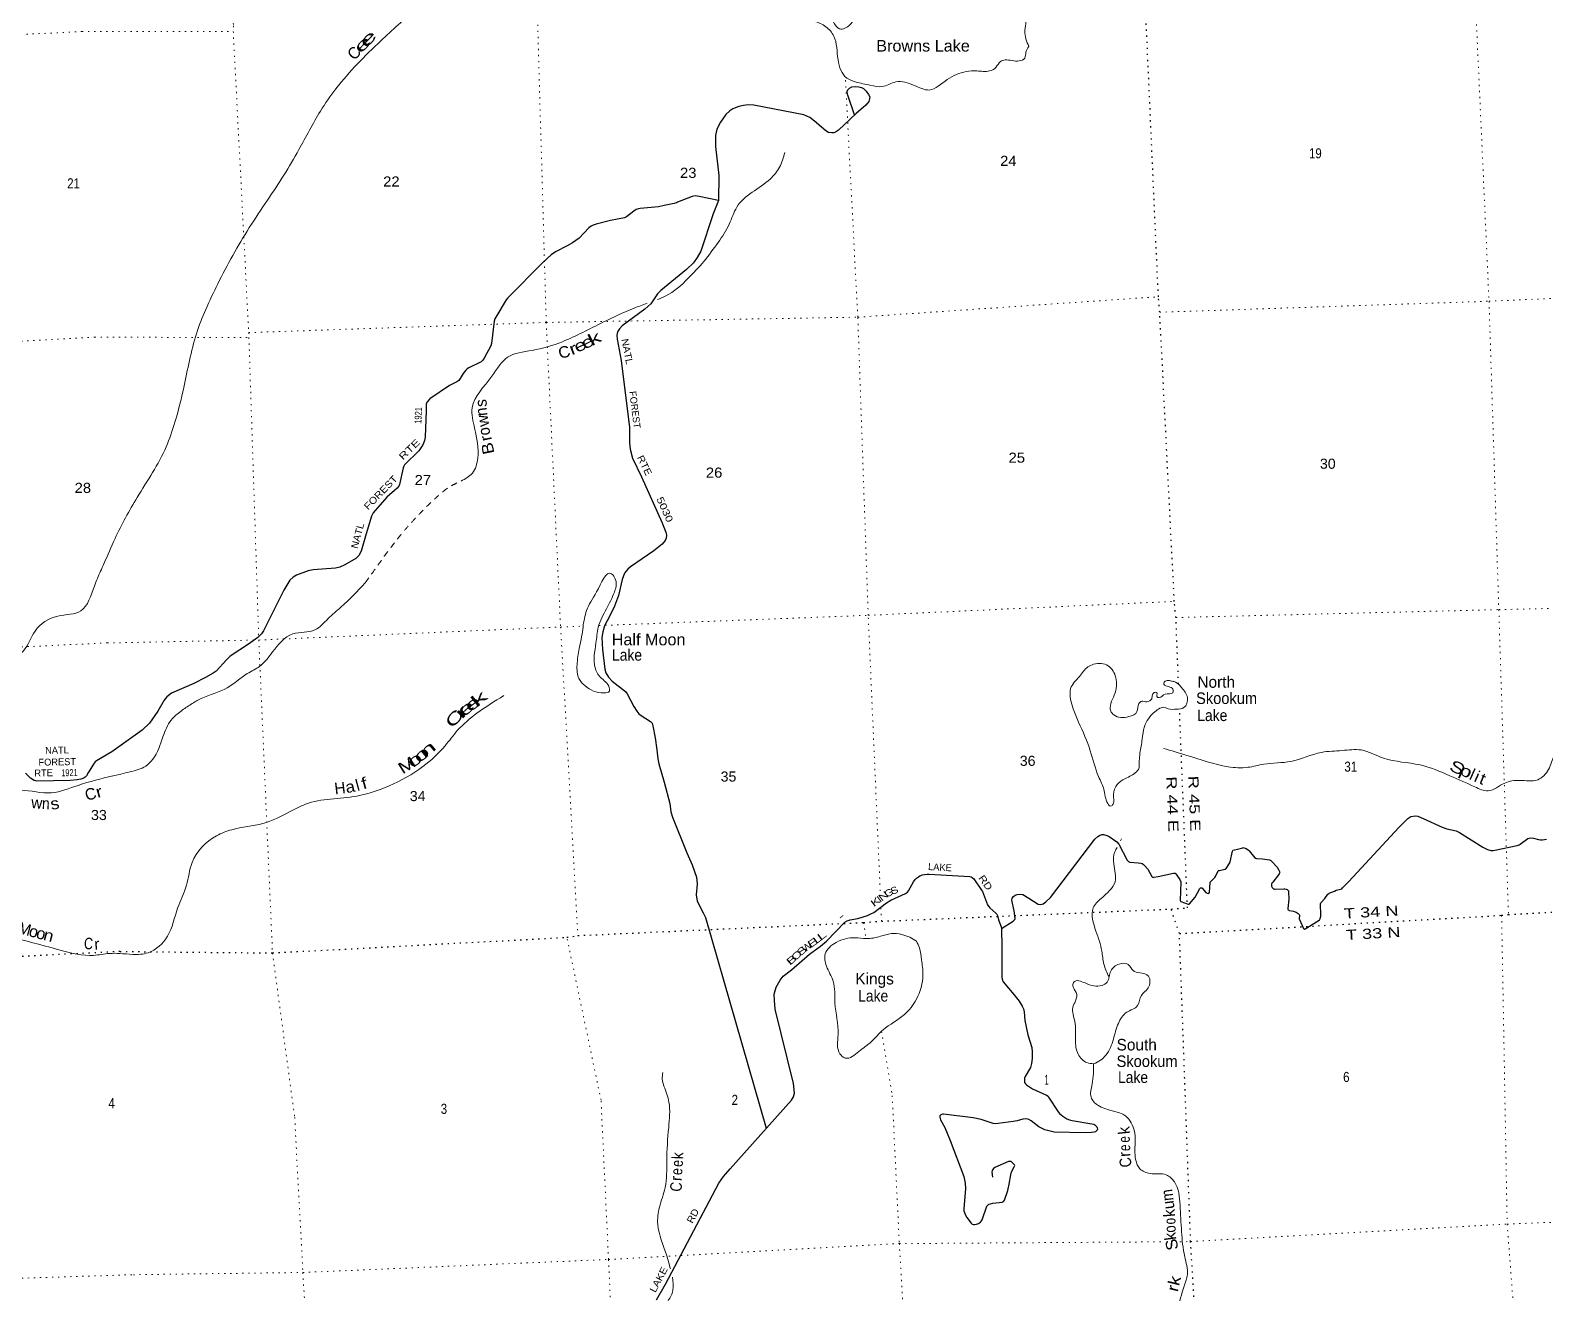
# Model space of a CAD drawing. Header units: feet. Extents: x 733631 to 986127, y 195788 to 388968.
# Drawn here: x 916945 to 943227, y 342713 to 364620 of the extents above; entities that cross this region are included whole.
import ezdxf
from ezdxf.enums import TextEntityAlignment as Align

# ---------------------------------------------------------------- set-up
doc = ezdxf.new("R2010")
doc.units = ezdxf.units.FT
doc.header["$LTSCALE"] = 70
doc.linetypes.add('DOTTED', pattern=[1.5, 0.3, -1.2])
doc.linetypes.add('SHORT_DASHED', pattern=[2.7, 1.5, -1.2])
for name, color, linetype, lineweight in [('29', 7, 'Continuous', 25), ('39', 7, 'Continuous', 13), ('6', 7, 'DOTTED', 25), ('7', 7, 'DOTTED', 13)]:
    doc.layers.add(name, color=color, linetype=linetype, lineweight=lineweight)
doc.layers.add('30', color=7, linetype='Continuous')
doc.layers.add('41', color=7, linetype='Continuous')

msp = doc.modelspace()

# ---------------------------------------------------------------- linework, layer by layer
at = {"layer": '29'}
for points in [[(931248.18, 363151.05), (931134.75, 363493.31), (931124.13, 363541.84), (931128.72, 363580.92), (931160.88, 363615.4), (931205.44, 363636.15), (931259.67, 363645.28), (931326.29, 363638.38), (931369.94, 363629.19), (931406.7, 363608.5), (931452.64, 363564.82), (931491.7, 363505.06), (931512.37, 363463.68), (931510.67, 363427.51), (931498.59, 363385.52), (931447.07, 363321.09), (931279.89, 363175.51), (930969.54, 362889.06), (930921.97, 362854.51), (930887.51, 362840.72), (930857.65, 362838.42), (930800.22, 362847.62), (930748.62, 362874.75), (930555.12, 363042.29), (930471.71, 363105.08), (930423.46, 363130.36), (930369.17, 363151.7), (929499.69, 363320.19), (929405.75, 363325.75), (929325.35, 363316.56), (929240.35, 363295.87), (929169.13, 363268.28), (929139.27, 363254.49), (929084.13, 363222.31), (929015.21, 363160.24), (928921.92, 363028.17), (928858.99, 362902.79), (928838.32, 362794.74), (928838.56, 362601.28), (928893.91, 362101.87), (928889.27, 361665.15), (928798.68, 361437.24), (928582.37, 360787.28), (928516.7, 360675.3), (928452.37, 360583.35), (928333.17, 360470.37), (927887.24, 360105.22), (927831.31, 360045.7), (927712.64, 359875.35), (927610.95, 359779.91), (927214.21, 359489), (927168.18, 359440.88), (927138.31, 359388.01), (927126.83, 359328.24), (927131.72, 359259.31), (927201.73, 358891.09), (927347.01, 357724.25), (927342.78, 357459.38), (927354.86, 357348.24), (927397.92, 357192.72), (927554.52, 356869.02), (927905.04, 356084.23), (927972.25, 355910.03), (927983.74, 355857.16), (927981.44, 355808.88), (927965.36, 355767.51), (927912.52, 355703.14), (927769.25, 355585.44), (927361.17, 355307.76), (927314.9, 355266.74), (927260.08, 355197.42), (927217.02, 355086.91), (927155.79, 354813.56), (927082.19, 354628.39), (927004.14, 354459.18), (926910.12, 354285.5), (926878.73, 354179.08), (926864.95, 354082.53), (926876.6, 353876.12), (926915.5, 353533.13), (926933.87, 353471.07), (926981.78, 353394.22), (927044.14, 353323.95), (927273.88, 353146.95), (927305.2, 353105.62), (927417.55, 352887.49), (927473.75, 352802.13), (927508.22, 352760.75), (927544.45, 352728.12), (927710.08, 352626.19), (927735.65, 352597.54), (927751.73, 352551.57), (927791.94, 352342.81), (927819.59, 352135.36)], [(928889.27, 361665.15), (928551.1, 361737.33), (928486.21, 361744.21), (928433.94, 361732.73), (928177.25, 361634.85), (928158.26, 361626.99), (928119.21, 361613.2), (927946.91, 361576.42), (927845.33, 361557.03), (927531.1, 361528.14), (927501.23, 361521.25), (927462.37, 361507.95), (927420.83, 361482.17), (927294.61, 361384.48), (927255.42, 361367.23), (927016.76, 361316.25), (926766.09, 361256.9), (926715.55, 361240.81), (926677.28, 361220.11), (926637.44, 361190.23), (926469.51, 361011.01), (926357.17, 360932.77), (926259.75, 360878.3), (926059.24, 360776.05), (925982.71, 360723.59), (925840.74, 360592.8), (925231.49, 359977.65), (925202, 359940.92), (925023.58, 359643.18), (925007.45, 359611.48), (924997.16, 359571.92), (924948.27, 359183.26), (924936.28, 359144.35), (924823.7, 358930.56), (924798.9, 358895.34), (924786.95, 358882.28), (924768.57, 358868.49), (924556.92, 358763.74), (924526.21, 358744.36), (924502.08, 358723.67), (924456.92, 358664.33), (924405.59, 358576.55), (924379.68, 358541.42), (924348.16, 358516.79), (924222.97, 358456.5), (923881.81, 358227.14), (923835.92, 358179.95), (923817.48, 358135.19), (923814.11, 358014.35), (923797.88, 357559.18), (923785.32, 357500.74), (923764.64, 357438.68), (923737.07, 357390.4), (923689.41, 357322.72), (923440.33, 357078.25), (923426.94, 357057.09), (923415.45, 357027.2), (923354.65, 356739.82), (923341.94, 356709.98), (923309.77, 356673.19), (923133.08, 356520.27), (922894.79, 356247.93), (922868.69, 356185.86), (922771.6, 355882.29), (922689.5, 355579), (922648.68, 355506.59), (922597.6, 355454.86), (922404.63, 355344.53), (922320.03, 355304.12), (922239.23, 355284.76), (921852.58, 355254.65), (921770.58, 355238.78), (921563.82, 355165.23), (921507.76, 355132.21), (921448.96, 355077.87), (921342.74, 354904.2), (920993.1, 354198.15), (920957.33, 354144.59), (920893, 354084.83), (920733.6, 353967.46), (920415.17, 353758.41), (920352.47, 353695.1), (920172.53, 353498.86), (920121.11, 353464.17), (919988.26, 353391.03), (919781.88, 353282.57), (919395.17, 353114.77), (919317.12, 353054.11), (919271.11, 352995.23), (919160.67, 352806.22), (919013.26, 352596.82), (918885.65, 352476.51), (918360.1, 352096.74)], [(918360.1, 352096.74), (918096.53, 351945.06), (918073.51, 351926.22), (918052.47, 351900.74), (917957.76, 351745.87), (917918.67, 351683.35), (917899.84, 351660.32), (917882.06, 351646.71), (917857.99, 351633.1), (917820.34, 351621.58), (917757.56, 351612.16), (917638.13, 351602.85), (917058.31, 351591.47), (917010.57, 351598.55), (916947.79, 351640.43), (916862.63, 351727.52)], [(927819.59, 352135.36), (927834.44, 351974.58), (927852.06, 351891.82), (927944.87, 351574.55), (928045.15, 351203.17), (928064.17, 351055.09), (928091.68, 350963.06), (928337.25, 350344.3), (928433.2, 350137.78), (928505.24, 349922.53), (928519.04, 349804.57), (928503.15, 349618.67), (928519.05, 349505.74), (928619.98, 349306.1), (928661.48, 349225.29), (929717.38, 345566.87)], [(939410.58, 349554.96), (939465.11, 349627.71), (939478.05, 349639.27), (939488.38, 349645.02), (939578.33, 349683.23), (939610.15, 349695.59), (939683.66, 349712.83), (939706.04, 349723.07), (939719.27, 349735.82), (939825.5, 349847.18), (940694.12, 350785.23), (940854.18, 350942.69), (940904.72, 350974.88), (940946.43, 350983.53), (940989.73, 350986.37), (941026.48, 350981.77), (941120.53, 350942.19), (941446.45, 350788.46), (941527.32, 350761.09), (941691.48, 350727), (941750.16, 350701.32), (942153.61, 350442.34), (942232.62, 350404.77), (942290.05, 350386.38), (942330.09, 350386.98), (942363.57, 350390.98), (942751.83, 350471.44), (942783.99, 350482.94), (942802.04, 350494.93), (942933.32, 350593.28), (942959.74, 350602.48), (942982.23, 350604.66), (943032.11, 350600.17), (943119.78, 350576.37), (943152.72, 350571.44), (943188.33, 350572.59), (943256.37, 350584.26)], [(933800.61, 349035.67), (934000.5, 349158.73), (934030.36, 349188.61), (934034.3, 349206.12), (934018.76, 349338.47), (933979.73, 349522.47), (933986.71, 349561.01), (934007.39, 349588.6), (934034.96, 349609.29), (934069.42, 349625.38), (934117.76, 349628.99), (934168.2, 349620.78), (934274.5, 349558.99), (934434.7, 349457.57), (934478.54, 349450.1), (934503.62, 349452.97), (934524.29, 349459.87), (934571.97, 349492.99), (934648.31, 349573.62), (935420.45, 350585.39), (935470.81, 350629.95), (935502.97, 350648.34), (935542.03, 350662.14), (935567.3, 350664.44), (935625.98, 350649.57), (935666.08, 350629.95), (935803.92, 350535.7), (935835.2, 350496.56), (935980.82, 350216.18), (936003.79, 350193.19), (936024.45, 350184.03), (936173.58, 350174.18), (936216.3, 350166.76), (936240.42, 350158.71), (936263.4, 350144.92), (936281.77, 350128.82), (936337.52, 350060.12), (936408.13, 349938.02), (936423.06, 349924.24), (936436.85, 349920.79), (936445.74, 349922.35), (936517.8, 349936.47), (936787.19, 349993.19), (936799.83, 349994.35), (936812.46, 349992.05), (936824.48, 349979.37), (936897.47, 349884.01), (936903.21, 349867.92), (936906.09, 349858.95), (936910.11, 349841.48), (936902.06, 349516.21), (936904.36, 349505.86), (936911.51, 349498.97), (937041.49, 349452.35), (937054.84, 349452.99), (937065.18, 349459.89), (937159, 349574.39), (937244.37, 349728.85), (937252.41, 349738.04), (937261.27, 349740.26), (937274.23, 349738.04), (937282.27, 349731.14), (937348.9, 349656.43), (937359.24, 349648.96), (937369.58, 349644.36), (937386.81, 349642.07), (937393.12, 349643.79), (937400.5, 349647.63), (937406.91, 349652.99), (937410.93, 349662.18), (937419.98, 349825.24), (937422.99, 349835.17), (937427.01, 349842.64), (937499.98, 349920.06), (937512.01, 349936.89), (937555.08, 350024.82), (937559.68, 350031.72), (937565.32, 350036.59), (937569.44, 350038.61), (937580.35, 350042.06), (937677.42, 350061.03), (937687.76, 350065.05), (937692.35, 350067.92), (937700.39, 350076.54), (937764.14, 350171.95), (937770.6, 350187.27), (937808.37, 350377.69), (937812.4, 350385.75), (937819.55, 350391.87), (937917.32, 350414.53)], [(937917.32, 350414.53), (937985.27, 350435.16), (937996.76, 350436.9), (938007.51, 350435.43), (938031.21, 350427.12), (938044.43, 350421.38), (938086.36, 350394.94), (938093.83, 350388.62), (938099.45, 350381.7), (938195.5, 350259.89), (938202.39, 350254.72), (938209.48, 350252.03), (938224.79, 350248.4), (938328.51, 350239.31), (938451.61, 350224.69), (938463.14, 350221.4), (938470.61, 350216.8), (938484.39, 350204.16), (938583.69, 350097.66), (938607.3, 350055.88), (938624.53, 350024.28), (938627.41, 350011.64), (938626.26, 349996.69), (938621.09, 349984.05), (938607.3, 349961.63), (938506.01, 349837.93), (938491.87, 349816.82), (938486.13, 349801.3), (938483.83, 349784.64), (938487.7, 349769), (938498.76, 349743.26), (938510.82, 349730.04), (938518.87, 349723.72), (938528.05, 349719.7), (938538.97, 349716.82), (938547.42, 349716.37), (938698.2, 349720.65), (938714.72, 349719.7), (938738.27, 349716.83), (938757.23, 349709.36), (938771.25, 349696.56), (938777.9, 349685.8), (938780.78, 349672), (938787.43, 349540.09), (938769.87, 349377.76), (938770.44, 349365.69), (938776.14, 349356.68), (938783.65, 349350.17), (938793.99, 349344.43), (938867.29, 349333.11), (938897.37, 349324.89), (938915.75, 349315.69), (938949.07, 349290.41), (938955.97, 349284.67), (938965.14, 349274.31), (938969.76, 349261.57), (938965.72, 349203.06), (938966.87, 349194.44), (938969.7, 349187.13), (939040.39, 349030.65), (939045.56, 349024.32), (939053.6, 349021.45), (939060.5, 349021.45), (939069.68, 349025.47), (939100.14, 349045.97), (939311.49, 349175.48), (939319.53, 349181.8), (939321.83, 349185.83), (939327.57, 349205.37), (939340.21, 349247.32), (939341.87, 349264.08), (939338.77, 349459.15), (939341.35, 349477.2), (939350.54, 349492.14), (939410.58, 349554.96)], [(927812.46, 342587.41), (927966.21, 342861.37), (928895.96, 344613.99), (928973.92, 344728.97), (929088.54, 344864.91), (930153.77, 346054.01), (930191.49, 346112.81), (930205.28, 346177.17), (930192.52, 346340.8), (929872.99, 347631.47), (929860.68, 347781.68), (929856.08, 347892.02), (929888.25, 348016.16), (929956.25, 348138.83), (930012.3, 348204.65), (930154.8, 348315.48), (930465.52, 348587.85), (930661.11, 348724.18), (930761.23, 348811.52), (931082.72, 349140.54), (931124.21, 349165.53), (931174.75, 349183.92), (931304.28, 349207.18), (931476.01, 349256.31), (931533.13, 349285.06), (931583.67, 349312.65), (931802.11, 349478.83), (931877.73, 349524.13), (932135.03, 349639.07), (932167.42, 349664.22), (932183.28, 349686.2), (932271.39, 349842.21), (932302.74, 349885.04), (932323.42, 349905.72), (932357.88, 349931.01), (932385.35, 349946.04), (932427.95, 349964.34), (932463.55, 349972.38), (932510.65, 349978.14), (932543.47, 349976.68), (933249.25, 349936.75), (933273.37, 349931.01), (933290.6, 349920.66), (933318.17, 349893.08), (933454, 349700.71), (933469.79, 349672.4), (933557.09, 349445.99), (933578.92, 349413.81), (933598.44, 349391.97), (933701.92, 349299.31), (933717.91, 349279.33), (933728.24, 349257.49), (933746.06, 349185.68)], [(933746.06, 349185.68), (933794.69, 349060.51), (933800.61, 349035.67), (933804.08, 348702.64), (933808.65, 348182.84), (933815.54, 348129.97), (933829.79, 348105.82), (934016.57, 347887.79), (934105.01, 347771.37), (934160.14, 347686.31), (934180.82, 347640.34), (934191.39, 347588.94), (934205.45, 347436.43), (934256.27, 347186.38), (934324.34, 346969), (934330.15, 346890.96), (934334.74, 346778.32), (934323.26, 346688.67), (934305.26, 346622.41), (934212.99, 346463.39), (934201.5, 346438.11), (934196.9, 346415.12), (934201.5, 346359.95), (934215.28, 346336.97), (934235.96, 346318.57), (934335.12, 346251.04), (934580.55, 346141.57), (934608.12, 346123.18), (934618.51, 346108.18), (934785.01, 345849.64), (934809.09, 345821.85), (934863.12, 345773.78), (934932.04, 345732.4), (934980.29, 345711.71), (935027.51, 345701.29), (935366.98, 345644.52), (935404.14, 345634.7), (935421.37, 345624.36), (935442.05, 345604.82), (935452.84, 345592.63), (935462.72, 345574.94), (935465.02, 345550.8), (935458.13, 345534.71), (935442.78, 345515.89), (935431.71, 345507.12), (935405.29, 345497.93), (935359.34, 345491.03), (935252.38, 345488.36), (934714.94, 345500.23), (934642.16, 345513.31), (934554.13, 345541.6), (934446.95, 345592.28), (934312.91, 345693.32), (934271.56, 345718.61), (934232.08, 345731.05), (934168.18, 345723.21), (934071.69, 345695.62), (934001.9, 345686.29), (933740.87, 345647.35), (933699.52, 345645.05), (933656.92, 345646.33), (933444.53, 345718.61), (933308.2, 345749.11), (932795.58, 345811.03), (932773.71, 345810.56), (932746.14, 345801.37), (932732.36, 345782.98), (932730.61, 345756.88), (932739.25, 345714.01), (932815.66, 345582.24), (932908.17, 345353.48), (933143.85, 344728.41), (933168.86, 344615.2), (933175.63, 344514.03), (933145.88, 344171.54), (933148.18, 344133.61), (933156.23, 344103.05), (933173.45, 344058.9), (933198.72, 344015.22), (933272.24, 343918.67), (933292.91, 343904.88), (933314.74, 343897.99), (933336.56, 343896.84), (933368.73, 343900.28), (933403.19, 343914.08), (933436.23, 343935.94), (933454.88, 343958.91), (933462.92, 343976.14), (933543.64, 344212.62), (933561.7, 344233.6), (933580.08, 344247.4), (933608.8, 344256.6), (933650.93, 344263.95), (933811.33, 344284.59), (933835.08, 344293.37), (933851.17, 344318.66), (933910.65, 344486.59), (933931.03, 344598.79)], [(933931.03, 344598.79), (933959.87, 344757.59), (933975.22, 344810.59), (934022.57, 344898.19), (934029.21, 344918.63), (934025.76, 344930.13), (933991.3, 344969.21), (933968.33, 344987.6), (933949.95, 344992.19), (933919.63, 344987.82), (933682.88, 344886.55), (933665.08, 344872.66), (933644.41, 344847.37), (933635.22, 344826.68), (933630.77, 344802.58), (933640.97, 344720.38)]]:
    msp.add_lwpolyline(points, dxfattribs=at)
at = {"layer": '39'}
msp.add_line((935864.83, 350551.49), (935883.62, 350587.49), dxfattribs=at)
for points in [[(918224.22, 355360.81), (918416.13, 355799.91), (918800.38, 356513.45), (919303.5, 357391.65), (919454.45, 357816.54), (919608.39, 358419.55), (919829.97, 359355.04), (919989.32, 359772.18), (920200.08, 360219.73), (920745.86, 361194.74), (921062.64, 361672.91), (921608.35, 362548.8), (921980.23, 363217.34), (922249.98, 363606.61), (923026.24, 364435.27), (923633.2, 364994.05), (924280.65, 365552.46), (924529.14, 365663.74), (924764.79, 365640.99), (924852.06, 365836.71), (924703.04, 366172.49), (924674.44, 366482.84), (924765.02, 367202.62), (924852.13, 367756.38), (924953.14, 368063.93), (925048.12, 368439.15)], [(934274.95, 364339.82), (934205.21, 364616.12), (934188.16, 364890.53), (934144.85, 364911.01), (933935.06, 364894.37), (933518.89, 364826.82), (933436.06, 364924.58), (933394.2, 365161.57), (933343.13, 365224.22), (933018.27, 365251.43), (932917.34, 365144.14), (932626.1, 364836.93), (932421.65, 364788.14), (932174.29, 364850.87), (931986.89, 364932.23), (931811.69, 364860.35), (931580.82, 364915.67), (931302.34, 364896.22), (931169.98, 364714.83), (930990.66, 364644.81), (930878.41, 364769.7), (930736.35, 365032.94), (930622.81, 365291.27), (930473.31, 365285.18), (930117.42, 365228.18), (930085.02, 365127.74), (930123.89, 364914.91), (930251.49, 364861.45), (930552.34, 364776.62), (930752.43, 364681.62), (930888.44, 364519.27), (930963.59, 364107.66), (931115.92, 363790.22), (931262.19, 363725.39), (931529.75, 363663.48), (931724.83, 363643.11), (931968.47, 363723.85), (932284.52, 363663.92), (932544.73, 363583.51), (932859.24, 363764.23), (933187.57, 363903.04), (933371.25, 363914.57), (933593.89, 363913.54), (933700.72, 363974.54), (933781.61, 364076.95), (933861.45, 364104.48), (934106.95, 364088.2), (934202.15, 364136.59), (934224.29, 364240.65), (934274.95, 364339.82)], [(930040.5, 362498.27), (929947.49, 362243.65), (929785.71, 362038.81), (929206.22, 361551.95), (929076.36, 361257.39), (928882.66, 360939.99), (928634.81, 360610.28), (928363.29, 360316.01), (927972.9, 360008.8), (927828.29, 359947.23)], [(927648, 359882.67), (927422.9, 359796.22), (926884.22, 359553.76), (926179.4, 359215.52), (925653.24, 359064.6), (925226.97, 358946.07), (924956.9, 358615.45), (924612.49, 358069.4), (924657.1, 357713.18), (924710.19, 357195.47), (924617.43, 356934.79), (924420.57, 356797.3)], [(936609.94, 352158.51), (937015.45, 352037.49), (937731.59, 351840.15), (938076, 351829.92), (938351.08, 351883.62), (938822.61, 351933.19), (939352.64, 352088.32), (939713.54, 352121.24), (940038.97, 352130.47), (940429.04, 351990.62), (941063.16, 351870.84), (941582.61, 351683.68), (942015.27, 351490.95), (942246.63, 351423.52), (942532.69, 351556.56), (942787.81, 351603.37), (943105.07, 351614.29), (943294.25, 351791.93), (943399.79, 352036.95), (943518.17, 352163.15), (943777.49, 352307.23), (944333.22, 352629.27), (944686.77, 352896.55), (944884.91, 353153.44), (944942.37, 353386.38), (945072.72, 353567.69), (945324.76, 353691.24), (945531.31, 353889.81), (945632.4, 354245.91), (945701.25, 354548.1), (945899.56, 354699.81), (946121.06, 354929.33), (946243.73, 355353.06), (946300.86, 355644.65), (946452.95, 355940.12), (946529.23, 356107.08), (946574.48, 356290.98)], [(916303.9, 351377.89), (916436.7, 351894.78), (916331.8, 352358.21), (916247.15, 352782.21), (916217.47, 353317.79), (916366.71, 353524.6), (916829.5, 353853.05), (917028.41, 354195.42), (917421.93, 354454.02), (917822.06, 354545.38), (918057, 354974.22), (918165.06, 355233.61), (918224.5, 355361.41)], [(926537.26, 354261.39), (926598.51, 354551.13), (926773.71, 354875.86), (927030.28, 355189.75), (927103.42, 355081.48), (927081.52, 354870.21), (926943.41, 354579.36), (926802.32, 354262.09), (926762.8, 353985.38), (926745.51, 353557.85), (926822.2, 353411.29), (926982.94, 353237.82), (926994.49, 353151.31), (926902.61, 353121.26), (926571.77, 353247.34), (926467.77, 353368.52), (926433.99, 353605.83), (926471, 353894.58), (926513.26, 354102.64), (926537.26, 354261.39)], [(922757.1, 355030.28), (922340.77, 354612.78), (922110.22, 354407.16), (921885.16, 354215.93), (921503.57, 354143.72), (921149.79, 353831.94), (920925.05, 353582.05), (920711.55, 353456.02), (920361.24, 353209.11), (919911.37, 353022.86), (919735.21, 352924.65), (919561.87, 352806.33), (919390.07, 352649.63), (919247.92, 352358.61), (919073.21, 351971.2), (918948.28, 351852.57), (918673.69, 351750.45), (918365.65, 351677.08)], [(934999.55, 353009.17), (934998.17, 353195.21), (935153.57, 353407.88), (935300.81, 353571.66), (935398.1, 353618.11), (935652.17, 353590.04), (935783.81, 353385.03), (935757.39, 353084.58), (935695.73, 352804.94), (935751.01, 352738.41), (936009.11, 352710.51), (936151.34, 352797.22), (936186.17, 352938.22), (936233.2, 352976.55), (936320.64, 352965.95), (936407.51, 353020.07), (936418.9, 353089.31), (936465.77, 353131.68), (936500.84, 353114.9), (936495.02, 353058.02), (936538.26, 353039.56), (936639.03, 353100.31), (936771.64, 353123.92), (936773.25, 353184.67), (936698.59, 353230.18), (936619.96, 353273.49), (936624.64, 353308.07), (936698.42, 353335.36), (936763.64, 353323.86), (936818.91, 353307.91), (936925.9, 353213.15), (937025.87, 353041.24), (936966.07, 352866.86), (936837.66, 352839.37), (936691.72, 352845.56), (936638.22, 352867.65), (936461.09, 352793.67), (936279.18, 352535.42), (936241.36, 352317.44), (936223.83, 352199.4), (936191.59, 351943.21), (936175.26, 351794.87), (936099.54, 351714.92), (935903.34, 351611.84), (935784.55, 351495.74), (935745.52, 351308.05), (935745.52, 351206.91), (935706.97, 351158.81), (935601.27, 351322.4), (935575.98, 351448.8), (935484.17, 351669.59), (935340.9, 352114.84), (935138.87, 352612.3), (935044.64, 352843.11), (934999.55, 353009.17)], [(925162.43, 353075.21), (924695.18, 352766.89), (924360.95, 352472.09), (924143.09, 352202.25), (923758.84, 351842.7), (923173.21, 351509.32), (922609.72, 351330.58), (921718.95, 351189.06), (921445, 351056.52), (920983.57, 350855.65), (920441.58, 350746.56), (920178.7, 350640.76), (919752.11, 350176.32), (919656.59, 349782.02), (919502.49, 349385.33), (919325.68, 348898.7), (918991.12, 348611.98), (918722.29, 348583.68), (918496.77, 348600.55)], [(916303.47, 351377.84), (916774.24, 351434.14), (917315.03, 351388.74), (917775.99, 351517.26), (918378.88, 351680.67)], [(935666.82, 348191.8), (935578.09, 348412.62), (935540.59, 348641.7), (935439.74, 348987.53), (935391.25, 349390.12), (935530.33, 349555.6), (935769.77, 349842.49), (935749.24, 350153.17), (935767.1, 350364.27), (935806.62, 350439.98)], [(914724.69, 348082.32), (914955.43, 348553.35), (915138.9, 348959.6), (915356.69, 349171.63), (915714.41, 349261.01), (916215.22, 349009.87), (916698.72, 348858.84), (917478.56, 348653.03), (918043.74, 348566.38), (918319.36, 348599.44), (918496.77, 348600.55)], [(932323.02, 348811.04), (932208.38, 348880.01), (932070.84, 348929.01), (931888.13, 348943.81), (931701.78, 348897.78), (931452.48, 348857.27), (931257.56, 348873.59), (930933.03, 348791.58), (930740.7, 348591.57), (930761.23, 348382.03), (930879.05, 348117.8), (930910.33, 347740.81), (930964.71, 347190.79), (930996.31, 346856.29), (931088.19, 346785.19), (931324.48, 346898), (931538.31, 347066.52), (931744.53, 347273.17), (932116.34, 347539.16), (932322.16, 347806.48), (932436.91, 348225.84), (932412.18, 348489.82), (932375.66, 348694.66), (932323.02, 348811.04)], [(935401.09, 346685.24), (935282.17, 346705.42), (935130.57, 346852.97), (935082.24, 347099.81), (935073.51, 347419.06), (935035.53, 347660.25), (935085.55, 347775.57), (935095.82, 347923.66), (935038.36, 348044.7), (935062.12, 348108.38), (935249.11, 348087.69), (935544.23, 348045.11), (935634.98, 348103.43), (935696.15, 348294.05), (935841.05, 348415.26), (935999.11, 348409.57), (936084.37, 348301.79), (936199.2, 348263.99), (936351.28, 348205.47), (936343.28, 348000.83), (936227.08, 347870.68), (936161.3, 347694.03), (935973.66, 347579.17), (935827.56, 347387.11), (935741.41, 347112.54), (935610.91, 346834.13), (935519.19, 346749.48), (935398.13, 346683.63)], [(935481.18, 341101.82), (935797.28, 341266.82), (936050.13, 341319.61), (936277.78, 341446.22), (936625.66, 341905.43), (936792.29, 342140.81), (936866.39, 342412.87), (936967.24, 342825.59), (937025.83, 343030.26), (936979.12, 343337.85), (936925.3, 343772.59), (936898.71, 344234.73), (936801.74, 344635.34), (936659.27, 344756.97), (936379.02, 344781.95), (936201.72, 344863.72), (936115.82, 345189.94), (936106.93, 345513.23), (935956.86, 345774.12), (935471.67, 345964.71), (935354.74, 346105.58), (935373.89, 346334.94), (935398.29, 346685.89)], [(928053.1, 343125.46), (927987.28, 343367.58), (927834.54, 343897.4), (927863.07, 344195.91), (927962.7, 344537.79), (927990.74, 345000.14), (928024.2, 345580.03), (928028.88, 346019.18), (927942.82, 346298.86), (927911.7, 346418.96), (927925.36, 346532.8)], [(941043.62, 341336.05), (941371.25, 341643.85), (941809.32, 342023.81), (942161.25, 342179.76), (942762.56, 342273.06), (943258.41, 342372.18), (943502.13, 342552.03), (943723.31, 342890.78), (943928.73, 343370.47), (944130.02, 343852.03), (944224.49, 344120.87), (944263.52, 344561.41), (944346.43, 345068.48), (944558.47, 345584.86), (944714.27, 345787.43), (944820.54, 345862.56)], [(924710.84, 340647.41), (924670.93, 341044.23), (924724.57, 341363.38), (924951.89, 341548.64), (925205.39, 341585.28), (925823.99, 341398.11), (926230.31, 341307.47), (926622.32, 341372.01), (927164.88, 341618.67), (927658.87, 342118.23), (927957.62, 342490.48), (928096.61, 342759.12), (928090, 342981.28)]]:
    msp.add_spline(points, degree=3, dxfattribs=at)
at = {"layer": '39', "linetype": 'SHORT_DASHED'}
msp.add_spline([(922757.1, 355030.28), (923010.03, 355384.48), (923377.23, 355866.73), (923965.45, 356489.47), (924218.3, 356693.98), (924420.57, 356797.3)], degree=3, dxfattribs=at)
at = {"layer": '6'}
msp.add_line((937026.29, 349390.05), (936889.88, 352833.04), dxfattribs=at)
for points in [[(936872.35, 353275.71), (936826.66, 354428.87), (936799.27, 354708.92), (936545.83, 359727.34), (936522.95, 359995.44), (936299.41, 365025.19), (936279.69, 365265.1), (936094.7, 370292.38), (936081.2, 370579.07), (935896.61, 375646.81), (935875.35, 375874.53), (935654.72, 381286.71), (935408.06, 386590.62), (935362.39, 387129.6)], [(936888.35, 348943.45), (942478.8, 349262.5), (942597.59, 349277.46), (948042.11, 349552.11), (949115.77, 349586.08)], [(918503.06, 348634.14), (921148.36, 348608.94), (926257.1, 348880.01), (926448.14, 348910.06), (931404.88, 349136.5), (931717.62, 349159.37), (936743.77, 349370.44), (937026.29, 349390.05)], [(937223.51, 341173.91), (937081.99, 343598.95), (936888.35, 348943.45), (936743.77, 349370.44)], [(918503.06, 348634.14), (915921.53, 348503.6), (910671.54, 348211.97), (910160.51, 348187.32)]]:
    msp.add_lwpolyline(points, dxfattribs=at)
at = {"layer": '7'}
for p, q in [((917843.89, 364598.82), (920468.02, 364597.94)), ((918062.95, 359293.52), (920739.17, 359288.96)), ((918281.99, 353988.42), (916561.61, 353908.81)), ((931717.62, 349159.37), (931705.12, 349447.05)), ((931404.88, 349136.5), (931451.2, 348857.33))]:
    msp.add_line(p, q, dxfattribs=at)
for points in [[(941087.88, 387371.48), (941108.26, 386796.81), (941399.44, 381492.7), (941589.61, 375830.47), (941798.05, 370571.52), (942019.25, 365246.35), (942260.81, 359917.96), (942430.46, 354566.4), (942597.59, 349277.46)], [(920068.62, 374051.75), (920254.5, 369933.54), (920260.56, 369883.22), (920470.12, 364697.15), (920468.02, 364597.94), (920735.77, 359373.78), (920739.17, 359288.96), (920910.83, 354038.63), (921148.36, 348608.94), (921533.75, 345754.26), (921675.83, 343063.63), (921825.54, 340530.73)], [(925582.78, 369211.88), (925750.84, 364716.32), (925898.9, 359549.98), (926148.87, 354264.41), (926448.14, 348910.06)], [(917843.89, 364598.82), (915099.6, 364461.05), (909850.73, 364226), (908435.44, 364157.85)], [(931694.78, 349685.08), (931486.96, 354467.98), (931306.25, 359641.07), (931089.49, 363806.11)], [(936545.83, 359727.34), (942260.81, 359917.96), (947638.09, 360153.46), (948664.4, 360164.62)], [(920735.77, 359373.78), (925898.9, 359549.98), (931306.25, 359641.07), (936522.95, 359995.44)], [(909069.32, 358856.21), (910141.09, 358916.36), (915424.18, 359155.03), (918062.95, 359293.52)], [(926816.53, 354289.87), (931486.96, 354467.98), (936799.27, 354708.92)], [(936826.66, 354428.87), (942430.46, 354566.4), (947717.31, 354684.94), (948898.87, 354753.85)], [(918281.99, 353988.42), (920910.83, 354038.63), (926148.87, 354264.41), (926542.06, 354279.4)], [(942478.8, 349262.5), (942575.88, 343903.94), (942765.03, 341407.99)], [(927095.93, 340749.67), (926980.62, 343290.11), (926849.78, 346054.02), (926257.1, 348880.01)], [(931718.9, 347243.81), (931903.57, 346130.69), (932026.5, 343564.69), (932177.51, 340961.96)], [(936897.39, 343597.7), (937081.99, 343598.95), (942575.88, 343903.94), (943822.99, 343952.87)], [(918734.64, 343025.51), (921675.83, 343063.63), (926980.62, 343290.11), (932026.5, 343564.69), (936588.79, 343595.61)], [(911353.2, 342876.72), (913596.51, 342999.14), (916378.26, 342951.42), (918734.64, 343025.51)]]:
    msp.add_lwpolyline(points, dxfattribs=at)

# ---------------------------------------------------------------- texts
at = {"layer": '30'}
for s, rotation, width, p in [('NATL', 280.765, 1.1, (927245.72, 359034.49)), ('1921', 87.958, 0.75, (923738.08, 357933.92)), ('RTE', 44.465, 1.35, (923567.02, 357304.22)), ('RTE', 295.817, 1.15, (927552.18, 357042.9)), ('FOREST', 45.875, 1.15, (923069.11, 356555.88)), ('5030', 294.068, 1.3, (927903.77, 356279.92)), ('NATL', 74.853, 1.1, (922682.59, 355833.05)), ('1921', 1.124, 0.7, (917626.08, 351677.3)), ('RD', 305.225, 1.2, (933473.98, 349793.78)), ('K', 37.262, 1.5, (931648.97, 349449.62)), ('I', 37.262, 1.1, (931715.33, 349494.87)), ('N', 37.262, 1.45, (931786.58, 349548.99)), ('G', 30.924, 1.2, (931876.21, 349602.08)), ('S', 24.071, 1.2, (931964.39, 349639.51)), ('-', 38.663, 1.9, (931053.67, 349201.61)), ('W', 37.877, 1.2, (930458.17, 348667.37)), ('E', 34.877, 1.5, (930552.3, 348734.79)), ('L', 36.877, 1.75, (930641.6, 348801.1)), ('L', 37.1, 1.75, (930718.68, 348861.12)), ('B', 41.237, 1.7, (930196.33, 348444.97)), ('O', 41.237, 1.5, (930283.77, 348521.62)), ('S', 41.237, 1.7, (930370.85, 348597.95)), ('RD', 62.054, 1.1, (928496.43, 344017.99)), ('LAKE', 62.054, 1.15, (927902.15, 342912.41))]:
    msp.add_text(s, height=120, rotation=rotation, dxfattribs=dict(at, width=width)).set_placement(p, align=Align.CENTER)
for s, rotation, p in [('FOREST', 277.097, (927379.73, 358027.97)), ('NATL', 1.124, (917409.12, 352067.17)), ('FOREST', 1.124, (917414.16, 351863.72)), ('RTE', 1.124, (917177.55, 351672.99)), ('LAKE', 356.762, (932728.72, 350036.31))]:
    msp.add_text(s, height=120, rotation=rotation, dxfattribs=at).set_placement(p, align=Align.CENTER)
at = {"layer": '41'}
for s, rotation, width, p in [('e', 46.275, 2, (922876.08, 364406.08)), ('e', 46.275, 2, (922779.79, 364308.04)), ('e', 27.698, 1.4, (926658.9, 359123.83)), ('k', 27.698, 1.6, (926781.23, 359184.35)), ('C', 16.635, 1.05, (926239.45, 358941.23)), ('r', 21.026, 1.35, (926397.22, 359001.52)), ('e', 25.098, 1.35, (926525.12, 359061.85)), ('w', 98.954, 1.05, (924895.58, 357857.01)), ('o', 99.755, 0.95, (924919.19, 357673.92)), ('B', 101.799, 1.15, (924980.92, 357383.13)), ('r', 101.928, 1.1, (924946.82, 357559.59)), ('e', 41.261, 1.9, (924572.87, 352779.54)), ('e', 38.019, 1.75, (924677.76, 352856.76)), ('k', 39.419, 2.05, (924793.66, 352944.45)), ('C', 48.97, 1.65, (924377.69, 352614.08)), ('r', 45.139, 2.25, (924498.11, 352720.79)), ('n', 39.864, 1.95, (923900.43, 352064.74)), ('M', 31.932, 1.35, (923532.73, 351783.51)), ('o', 35.52, 1.65, (923671.75, 351878.82)), ('o', 39.864, 1.8, (923794.67, 351976.82)), ('S', 336.238, 1.4, (941668.4, 351734.1)), ('f', 15.072, 1.25, (922765.86, 351457.53)), ('p', 335.742, 1.4, (941819.44, 351673.38)), ('l', 335.742, 1.05, (941931.36, 351616.24)), ('i', 335.742, 1.1, (942014.75, 351579.52)), ('t', 337.407, 1.15, (942113.7, 351540.02)), ('r', 15.165, 1.2, (918163.38, 351311.44)), ('a', 11.438, 1.1, (922515.07, 351395.52)), ('n', 357.385, 0.9, (917211.47, 351104.15)), ('s', 10.476, 1.15, (917386.9, 351104.72)), ('o', 344.705, 1.05, (916980.12, 348885.55)), ('o', 344.705, 1.05, (917107.71, 348850.66)), ('n', 345.724, 1.15, (917240.72, 348816.74)), ('C', 356.16, 0.8, (917949.22, 348672.96)), ('e', 90.975, 0.75, (936026.96, 345374.66)), ('k', 88.184, 0.9, (928279.18, 345086.6)), ('e', 88.343, 0.75, (936033.2, 345225.37)), ('e', 86.613, 0.8, (928259.95, 344809.6)), ('e', 86.613, 0.8, (928270.2, 344951.38)), ('C', 98.15, 0.9, (936049.66, 344987.75)), ('C', 83.947, 0.85, (928250.56, 344539.4)), ('m', 97.235, 0.9, (936774.98, 344418.41)), ('o', 92.535, 0.75, (936819.48, 343957.54)), ('o', 95.969, 0.85, (936822.28, 343826.58)), ('S', 101.527, 1.1, (936852.3, 343566.61)), ('k', 76.506, 1.2, (936899.2, 342898.51)), ('r', 76.272, 1.15, (936870.63, 342766.56))]:
    msp.add_text(s, height=200, rotation=rotation, dxfattribs=dict(at, width=width)).set_placement(p, align=Align.CENTER)
for s, rotation, p in [('C', 46.275, (922635.52, 364156.89)), ('s', 92.992, (924866.23, 358154.94)), ('n', 96.454, (924871.12, 358009.09)), ('C', 15.165, (918017.47, 351271.89)), ('H', 6.41, (922330.15, 351370.02)), ('l', 15.072, (922648.94, 351426.24)), ('w', 355.678, (917051.49, 351117.28)), ('M', 344.705, (916821.38, 348928.97)), ('r', 3.517, (918106.7, 348664.21)), ('k', 95.975, (936023.9, 345537.62)), ('r', 95.258, (936033.46, 345122.33)), ('r', 86.446, (928251.79, 344690.05)), ('u', 96.879, (936794.36, 344248.3)), ('k', 94.918, (936809.45, 344101.93)), ('k', 97.969, (936826.47, 343703.67))]:
    msp.add_text(s, height=200, rotation=rotation, dxfattribs=at).set_placement(p, align=Align.CENTER)
for s, width, p in [('Browns Lake', 1.05, (932438.24, 364251.17)), ('Half Moon', 1.05, (927675.64, 353947.65)), ('Lake', 0.9, (927301.43, 353680.2)), ('Skookum', 0.95, (937706.46, 352928.98)), ('Lake', 0.9, (937458.58, 352632.36)), ('Lake', 0.9, (931573.3, 347765.03)), ('Skookum', 0.95, (936326.33, 346629.64)), ('Lake', 0.9, (936083.33, 346352.47))]:
    msp.add_text(s, height=200, dxfattribs=dict(at, width=width)).set_placement(p, align=Align.CENTER)
for s, p in [('North', (937526.64, 353210.99)), ('Kings', (931597.59, 348061.66)), ('South', (936146.51, 346916.54))]:
    msp.add_text(s, height=200, dxfattribs=at).set_placement(p, align=Align.CENTER)
at = {"layer": '6', "width": 1.35}
for s, rotation, p in [('R 44 E', 272.269, (936679.89, 351186.65)), ('R 45 E', 272.269, (937060.19, 351197.82)), ('T 34 N', 3.266, (940220.51, 349231.87)), ('T 33 N', 3.266, (940254.73, 348859.62))]:
    msp.add_text(s, height=175, rotation=rotation, dxfattribs=at).set_placement(p, align=Align.CENTER)
at = {"layer": '7'}
for s, width, p in [('24', 1.1, (933918.72, 362266.34)), ('19', 0.85, (939246.73, 362397.36)), ('23', 1.1, (928363.44, 362058.65)), ('22', 1.1, (923211.51, 361908.52)), ('25', 1.1, (934065.32, 357116.37)), ('30', 1.05, (939462.99, 357010.75)), ('27', 1.1, (923758.04, 356728.29)), ('26', 1.1, (928812.47, 356856.45)), ('36', 1.05, (934254.09, 351855.51)), ('31', 0.85, (939860.85, 351754.02)), ('35', 1.05, (929062.51, 351582.5)), ('34', 1.05, (923667.87, 351243.65)), ('1', 0.4, (934583.07, 346321.26)), ('6', 0.85, (939784.1, 346369.27)), ('2', 0.85, (929171.14, 345971.68)), ('3', 0.85, (924123.85, 345816.34))]:
    msp.add_text(s, height=175, dxfattribs=dict(at, width=width)).set_placement(p, align=Align.CENTER)
for s, width, p in [('21', 0.85, (917586.25, 361877.18)), ('28', 1.1, (917714.3, 356591.96)), ('33', 1.05, (917999.71, 350914.98)), ('4', 0.85, (918302.16, 345913.82))]:
    msp.add_text(s, height=175, dxfattribs=dict(at, width=width)).set_placement(p)

doc.saveas('drawing.dxf')
